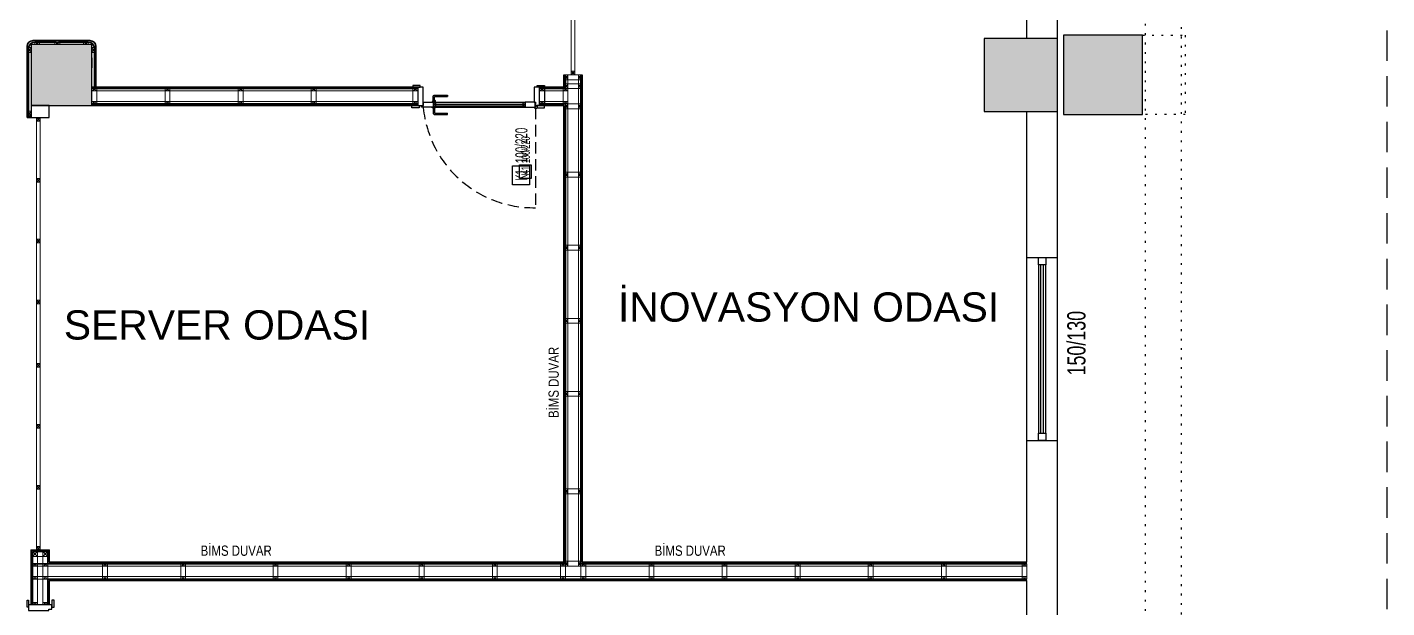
# Model space of a CAD drawing. Header units: centimetres. Extents: x 681015 to 688218, y 3995806 to 4004619.
# Drawn here: x 684301 to 685417, y 4002105 to 4002582 of the extents above; entities that cross this region are included whole.
import ezdxf
from ezdxf.enums import TextEntityAlignment as Align

# ---------------------------------------------------------------- set-up
doc = ezdxf.new("R2010")
doc.units = ezdxf.units.CM
doc.header["$LTSCALE"] = 100
doc.header["$MEASUREMENT"] = 0
for name, pattern in [('DOT4', [0.0775, 0.015, -0.0625]), ('HIDDEN', [0.375, 0.25, -0.125]), ('HIDDEN2', [0.1875, 0.125, -0.0625])]:
    doc.linetypes.add(name, pattern=pattern)
doc.layers.add('0 rölöve', color=7, linetype='Continuous', true_color=0xf1380e)
for name, color, linetype in [('A-PROFİL', 3, 'Continuous'), ('B-H', 34, 'Continuous'), ('BA', 6, 'Continuous'), ('CAM-PER', 8, 'Continuous'), ('CAM1234', 3, 'Continuous'), ('DUV', 4, 'Continuous'), ('IZ1', 8, 'HIDDEN2'), ('kapi', 2, 'Continuous'), ('NOTASYON', 7, 'Continuous'), ('YAZI', 7, 'Continuous'), ('YZ1', 7, 'Continuous')]:
    doc.layers.add(name, color=color, linetype=linetype)
for name, color, linetype, lineweight in [('no3_alçıpan kesit', 14, 'Continuous', 20), ('no3_kutu profil gorunus', 8, 'Continuous', 0), ('no3_kutuprofil kesit', 74, 'Continuous', 18), ('no3_mobilya aydınlatma', 50, 'Continuous', 13)]:
    doc.layers.add(name, color=color, linetype=linetype, lineweight=lineweight)
doc.styles.add('BAS', font='arial.ttf', dxfattribs={"height": 100})
doc.styles.add('OL', font='arial.ttf', dxfattribs={"width": 0.8, "height": 15})
doc.styles.add('SIMPLEX', font='turkce.shx', dxfattribs={"width": 0.65, "height": 10})
doc.styles.get("Standard").update_dxf_attribs({"font": 'arial.ttf'})

# ---------------------------------------------------------------- blocks, each defined once
blk = doc.blocks.new('NOT-1')
at = {"layer": 'NOTASYON'}
blk.add_lwpolyline([(15.7, 13.8), (15.7, 0), (0, 0), (0, 13.8)], close=True, dxfattribs=at)
at = {"layer": 'NOTASYON', "style": 'SIMPLEX', "width": 0.55}
for tag, p in [('ISIM', (1.8, -1.4)), ('BOYUT', (17.7, -1.4))]:
    blk.add_attdef(tag, text='', height=10, dxfattribs=at).set_placement(p, align=Align.BOTTOM_LEFT)
blk = doc.blocks.new('fbxbd')
at = {"layer": 'no3_kutu profil gorunus'}
blk.add_lwpolyline([(683179.8, 4059243.3), (683176.8, 4059243.3), (683176.8, 4059038.3), (683179.8, 4059038.3)], close=True, dxfattribs=at)
at = {"layer": 'no3_kutuprofil kesit'}
for points in [[(683179.8, 4059240.3), (683179.8, 4059243.3), (683176.8, 4059243.3), (683176.8, 4059240.3), (683179.8, 4059240.3), (683176.8, 4059243.3), (683176.8, 4059240.3), (683179.8, 4059243.3)], [(683179.8, 4059190.3), (683179.8, 4059193.3), (683176.8, 4059193.3), (683176.8, 4059190.3), (683179.8, 4059190.3), (683176.8, 4059193.3), (683176.8, 4059190.3), (683179.8, 4059193.3)], [(683179.8, 4059140.4), (683179.8, 4059143.4), (683176.8, 4059143.4), (683176.8, 4059140.4), (683179.8, 4059140.4), (683176.8, 4059143.4), (683176.8, 4059140.4), (683179.8, 4059143.4)], [(683179.8, 4059090.3), (683179.8, 4059093.3), (683176.8, 4059093.3), (683176.8, 4059090.3), (683179.8, 4059090.3), (683176.8, 4059093.3), (683176.8, 4059090.3), (683179.8, 4059093.3)], [(683179.8, 4059038.3), (683179.8, 4059041.3), (683176.8, 4059041.3), (683176.8, 4059038.3), (683179.8, 4059038.3), (683176.8, 4059041.3), (683176.8, 4059038.3), (683179.8, 4059041.3)]]:
    blk.add_lwpolyline(points, dxfattribs=at)

msp = doc.modelspace()

# ---------------------------------------------------------------- hatches: boundary and pattern name
at = {"layer": 'B-H'}
h = msp.add_hatch(dxfattribs=at)
h.set_pattern_fill('ANSI33', color=256, scale=50, angle=360, style=0)
h.set_pattern_definition([(45, (34978.611, -43753.245), (-8.838834765, 8.838834765), []), (45, (34987.45, -43753.245), (-8.838834765, 8.838834765), [6.25, -3.125])])
h.paths.add_polyline_path([(685216.5, 4002575.2), (685151.5, 4002575.2), (685151.5, 4002510.2), (685216.5, 4002510.2)])
h.paths.add_polyline_path([(685146.5, 4002572.7), (685086.5, 4002572.7), (685086.5, 4002512.7), (685146.5, 4002512.7)])
h.paths.add_polyline_path([(684354, 4002567.7), (684304, 4002567.7), (684304, 4002517.7), (684354, 4002517.7)])
h.paths.add_polyline_path([(684354, 4003407.7), (684304, 4003407.7), (684304, 4003357.7), (684354, 4003357.7)])
h.paths.add_polyline_path([(685146.5, 4003407.7), (685086.5, 4003407.7), (685086.5, 4003347.7), (685146.5, 4003347.7)])
h.paths.add_polyline_path([(685216.5, 4003407.7), (685151.5, 4003407.7), (685151.5, 4003342.7), (685216.5, 4003342.7)])

# ---------------------------------------------------------------- linework, layer by layer
at = {"layer": 'A-PROFİL', "lineweight": -2}
msp.add_lwpolyline([(684304, 4002517.7), (684304, 4002507.7), (684319, 4002507.7), (684319, 4002517.7)], close=True, dxfattribs=at)
msp.add_lwpolyline([(684304, 4002517.7), (684304, 4002507.7), (684319, 4002507.7), (684319, 4002517.7)], close=True, dxfattribs=at)
at = {"layer": 'BA'}
for points in [[(685146.5, 4002572.7), (685086.5, 4002572.7), (685086.5, 4002512.7), (685146.5, 4002512.7)], [(685216.5, 4002575.2), (685151.5, 4002575.2), (685151.5, 4002510.2), (685216.5, 4002510.2)], [(684354, 4002567.7), (684304, 4002567.7), (684304, 4002517.7), (684354, 4002517.7)]]:
    msp.add_lwpolyline(points, close=True, dxfattribs=at)
at = {"layer": 'CAM-PER'}
for p, q in [((685121.5, 4002242.7), (685121.5, 4002392.7)), ((685146.5, 4002242.7), (685146.5, 4002392.7))]:
    msp.add_line(p, q, dxfattribs=at)
for points in [[(685131, 4002386.7), (685131, 4002248.7)], [(685137, 4002248.7), (685137, 4002386.7)]]:
    msp.add_lwpolyline(points, dxfattribs=at)
at = {"layer": 'CAM1234'}
for points in [[(685137, 4002392.7), (685137, 4002386.7), (685131, 4002386.7), (685131, 4002392.7)], [(685137, 4002248.7), (685137, 4002242.7), (685131, 4002242.7), (685131, 4002248.7)]]:
    msp.add_lwpolyline(points, close=True, dxfattribs=at)
at = {"layer": 'CAM1234', "lineweight": 25}
for points in [[(685133, 4002248.7), (685133, 4002386.7)], [(685135, 4002248.7), (685135, 4002386.7)]]:
    msp.add_lwpolyline(points, dxfattribs=at)
at = {"layer": 'DUV', "linetype": 'HIDDEN'}
msp.add_line((685417, 4003779.2), (685417, 3997102.9), dxfattribs=at)
at = {"layer": 'DUV'}
for p, q in [((685121.5, 4002572.7), (685121.5, 4002692.7)), ((685146.5, 4002572.7), (685146.5, 4002692.7)), ((684741.5, 4002542.7), (684741.5, 4002532.7)), ((684756.5, 4002542.7), (684756.5, 4002142.7)), ((684354, 4002532.7), (684621.5, 4002532.7)), ((684354, 4002532.7), (684621.5, 4002532.7)), ((684721.5, 4002532.7), (684742.7, 4002532.7)), ((684756.5, 4002142.7), (684756.5, 4002532.7)), ((684756.5, 4002142.7), (684756.5, 4002532.7)), ((684721.5, 4002517.7), (684741.5, 4002517.7)), ((684721.5, 4002517.7), (684741.5, 4002517.7)), ((684721.5, 4002517.7), (684741.5, 4002517.7)), ((684741.5, 4002142.7), (684741.5, 4002517.7)), ((684741.5, 4002142.7), (684741.5, 4002517.7)), ((685121.5, 4002392.7), (685121.5, 4002512.7)), ((685146.5, 4002392.7), (685146.5, 4002512.7)), ((685121.5, 4002392.7), (685146.5, 4002392.7)), ((685121.5, 4002142.7), (685121.5, 4002242.7)), ((685121.5, 4002242.7), (685146.5, 4002242.7)), ((685146.5, 4001972.7), (685146.5, 4002242.7)), ((685121.5, 4001972.7), (685121.5, 4002127.7))]:
    msp.add_line(p, q, dxfattribs=at)
at = {"layer": 'DUV', "lineweight": -2}
for p, q in [((684741.5, 4002542.7), (684741.5, 4002532.7)), ((684741.5, 4002542.7), (684741.5, 4002532.7)), ((684756.5, 4002542.7), (684756.5, 4002142.7)), ((684756.5, 4002142.7), (684756.5, 4002542.7)), ((684354, 4002532.7), (684621.5, 4002532.7)), ((684354, 4002532.7), (684621.5, 4002532.7)), ((684621.5, 4002532.7), (684621.5, 4002517.7)), ((684621.5, 4002530.7), (684621.5, 4002519.7)), ((684721.5, 4002517.7), (684721.5, 4002532.7)), ((684742.7, 4002532.7), (684721.5, 4002532.7)), ((684721.5, 4002519.7), (684721.5, 4002530.7)), ((684725.5, 4002530.7), (684725.5, 4002519.7)), ((684755.3, 4002530.7), (684755.3, 4002519.7)), ((684721.5, 4002517.7), (684741.5, 4002517.7)), ((684721.5, 4002517.7), (684741.5, 4002517.7)), ((684741.5, 4002517.7), (684721.5, 4002517.7)), ((684319, 4002127.7), (685121.5, 4002127.7)), ((684319, 4002107.7), (684304, 4002107.7))]:
    msp.add_line(p, q, dxfattribs=at)
at = {"layer": 'IZ1', "linetype": 'DOT4'}
for p, q in [((685218.5, 4003375.2), (685218.5, 3997535.2)), ((685248.5, 3997535.2), (685248.5, 4003375.2))]:
    msp.add_line(p, q, dxfattribs=at)
msp.add_lwpolyline([(685216.5, 4002575.2), (685251.5, 4002575.2), (685251.5, 4002510.2), (685216.5, 4002510.2)], dxfattribs=at)
msp.add_lwpolyline([(685216.5, 4002575.2), (685251.5, 4002575.2), (685251.5, 4002510.2), (685216.5, 4002510.2)], dxfattribs=at)
at = {"layer": 'kapi'}
for points in [[(684623.5, 4002532.7), (684623.5, 4002533.9), (684617.5, 4002533.9), (684617.5, 4002532.7)], [(684621.5, 4002532.7), (684621.5, 4002517.7), (684626, 4002517.7), (684626, 4002532.7)], [(684718, 4002517.7), (684721.5, 4002517.7), (684721.5, 4002532.7), (684717, 4002532.7), (684717, 4002520.2), (684718, 4002520.2)], [(684719.5, 4002532.7), (684719.5, 4002533.9), (684725.5, 4002533.9), (684725.5, 4002532.7)], [(684622.5, 4002517.7), (684622.5, 4002515.7), (684616.5, 4002515.7), (684616.5, 4002517.7)], [(684626.3, 4002520.2), (684634.5, 4002520.2), (684634.5, 4002516.2), (684624.5, 4002516.2), (684624.5, 4002517.7), (684626.3, 4002517.7), (684626.3, 4002520.2)], [(684636.1, 4002520.2), (684636.1, 4002520.8), (684633.2, 4002520.8), (684633.2, 4002520.2)], [(684636.1, 4002520.2), (684636.1, 4002520.8), (684633.2, 4002520.8), (684633.2, 4002520.2)], [(684636.1, 4002516.2), (684636.1, 4002515.6), (684633.2, 4002515.6), (684633.2, 4002516.2)], [(684636.1, 4002516.2), (684636.1, 4002515.6), (684633.2, 4002515.6), (684633.2, 4002516.2)], [(684634.5, 4002522), (684634.5, 4002520.5), (684636, 4002520.5), (684636, 4002521.5), (684635.5, 4002522)], [(684634.5, 4002520), (684634.5, 4002518.5), (684636, 4002518.5), (684636, 4002519.5), (684635.5, 4002520)], [(684634.5, 4002520), (684634.5, 4002518.5), (684636, 4002518.5), (684636, 4002519.5), (684635.5, 4002520)], [(684634.5, 4002518.5), (684634.5, 4002520), (684636, 4002520), (684636, 4002519), (684635.5, 4002518.5)], [(684634.5, 4002516.5), (684634.5, 4002518), (684636, 4002518), (684636, 4002517), (684635.5, 4002516.5)], [(684634.5, 4002516.5), (684634.5, 4002518), (684636, 4002518), (684636, 4002517), (684635.5, 4002516.5)], [(684709.5, 4002520), (684709.5, 4002518.5), (684708, 4002518.5), (684708, 4002519.5), (684708.5, 4002520)], [(684709.5, 4002516.5), (684709.5, 4002518), (684708, 4002518), (684708, 4002517), (684708.5, 4002516.5)], [(684709.5, 4002518), (684709.5, 4002516.5), (684708, 4002516.5), (684708, 4002517.5), (684708.5, 4002518)], [(684709.5, 4002518), (684709.5, 4002516.5), (684708, 4002516.5), (684708, 4002517.5), (684708.5, 4002518)], [(684709.5, 4002520.2), (684709.5, 4002516.2), (684717.8, 4002516.2), (684717.8, 4002520.2)], [(684719.5, 4002517.7), (684719.5, 4002515.7), (684725.5, 4002515.7), (684725.5, 4002517.7)], [(684302, 4002105.7), (684300.8, 4002105.7), (684300.8, 4002111.7), (684302, 4002111.7)], [(684321, 4002104.2), (684321, 4002107.7), (684302, 4002107.7), (684302, 4002103.2), (684318.5, 4002103.2), (684318.5, 4002104.2)], [(684321, 4002105.7), (684323, 4002105.7), (684323, 4002111.7), (684321, 4002111.7)]]:
    msp.add_lwpolyline(points, close=True, dxfattribs=at)
at = {"layer": 'kapi', "linetype": 'HIDDEN2', "ltscale": 0.75}
msp.add_lwpolyline([(684718, 4002515.7), (684718, 4002433.7, -0.389764), (684626, 4002515.7)], format="xyb", dxfattribs=at)
at = {"layer": 'kapi'}
for points in [[(684634, 4002520.8), (684634, 4002524.7, -0.414214), (684635.5, 4002526.2), (684646, 4002526.2), (684646, 4002525)], [(684634, 4002520.8), (684634, 4002524.7, -0.414214), (684635.5, 4002526.2), (684646, 4002526.2), (684646, 4002525)], [(684634, 4002515.6), (684634, 4002511.7, 0.414214), (684635.5, 4002510.2), (684646, 4002510.2), (684646, 4002511.4)], [(684634, 4002515.6), (684634, 4002511.7, 0.414214), (684635.5, 4002510.2), (684646, 4002510.2), (684646, 4002511.4)], [(684635.2, 4002520.8), (684635.2, 4002524.7, -0.414214), (684635.5, 4002525), (684646, 4002525)], [(684635.2, 4002520.8), (684635.2, 4002524.7, -0.414214), (684635.5, 4002525), (684646, 4002525)], [(684635.2, 4002515.6), (684635.2, 4002511.7, 0.414214), (684635.5, 4002511.4), (684646, 4002511.4)], [(684635.2, 4002515.6), (684635.2, 4002511.7, 0.414214), (684635.5, 4002511.4), (684646, 4002511.4)]]:
    msp.add_lwpolyline(points, format="xyb", dxfattribs=at)
for points in [[(684634.5, 4002520.2), (684709.5, 4002520.2)], [(684709.5, 4002518.5), (684634.5, 4002518.5)], [(684634.5, 4002518.2), (684709.5, 4002518.2)], [(684634.5, 4002518.2), (684709.5, 4002518.2)], [(684709.5, 4002518), (684634.5, 4002518)], [(684709.5, 4002516.5), (684634.5, 4002516.5)], [(684709.5, 4002516.5), (684634.5, 4002516.5)], [(684634.5, 4002516.2), (684709.5, 4002516.2)]]:
    msp.add_lwpolyline(points, dxfattribs=at)
for centre in [(684718.3, 4002517.2), (684718.3, 4002515.2), (684718.3, 4002515.2)]:
    msp.add_circle(centre, 0.484, dxfattribs=at)
at = {"layer": 'no3_alçıpan kesit', "lineweight": 35}
for p, q in [((684300.8, 4002507.7), (684300.8, 4002565.9)), ((684302, 4002507.7), (684302, 4002564.7)), ((684325.8, 4002570.9), (684305.8, 4002570.9)), ((684307, 4002569.7), (684324.6, 4002569.7)), ((684325.4, 4002570.9), (684352.2, 4002570.9)), ((684351, 4002569.7), (684326.6, 4002569.7)), ((684356.1, 4002531.5), (684356, 4002564.7)), ((684357.3, 4002531.5), (684357.2, 4002565.9)), ((684741.5, 4002532.7), (684741.5, 4002542.7)), ((684742.7, 4002532.7), (684742.7, 4002542.7)), ((684755.3, 4002141.5), (684755.3, 4002542.7)), ((684756.5, 4002142.7), (684756.5, 4002542.7)), ((684621.5, 4002532.7), (684354, 4002532.7)), ((684621.5, 4002531.5), (684354, 4002531.5)), ((684742.7, 4002532.7), (684721.5, 4002532.7)), ((684742.7, 4002531.5), (684721.5, 4002531.5)), ((684621.5, 4002518.9), (684354, 4002518.9)), ((684621.5, 4002517.7), (684354, 4002517.7)), ((684742.7, 4002518.9), (684721.5, 4002518.9)), ((684741.5, 4002517.7), (684721.5, 4002517.7)), ((684741.5, 4002517.7), (684721.5, 4002517.7)), ((684741.5, 4002142.7), (684741.5, 4002517.7)), ((684741.5, 4002142.7), (684741.5, 4002517.7)), ((684742.7, 4002142.7), (684742.7, 4002518.9)), ((684302, 4002507.7), (684300.8, 4002507.7)), ((684304, 4002507.7), (684300.8, 4002507.7)), ((684304, 4002508.9), (684302, 4002508.9)), ((684304, 4002107.7), (684304, 4002142.7)), ((684304, 4002141.5), (684742.7, 4002141.5)), ((684305.2, 4002107.7), (684305.2, 4002142.7)), ((684319, 4002142.7), (684742.7, 4002142.7)), ((684755.3, 4002141.5), (685121.5, 4002141.5)), ((684756.5, 4002142.7), (685121.5, 4002142.7)), ((684317.8, 4002107.7), (684317.8, 4002128.9)), ((684317.8, 4002128.9), (685121.5, 4002128.9)), ((684319, 4002127.7), (685121.5, 4002127.7)), ((684319, 4002107.7), (684319, 4002127.7))]:
    msp.add_line(p, q, dxfattribs=at)
for points in [[(684319, 4002142.7), (684319, 4002152.7), (684304, 4002152.7), (684304, 4002142.7)], [(684317.8, 4002141.5), (684317.8, 4002151.5), (684305.2, 4002151.5), (684305.2, 4002141.5)]]:
    msp.add_lwpolyline(points, dxfattribs=at)
for centre, start, end in [((684305.8, 4002565.9), 90, 180), ((684307, 4002564.7), 90, 180), ((684351, 4002564.7), 0, 90), ((684352.2, 4002565.9), 0, 90)]:
    msp.add_arc(centre, 5, start, end, dxfattribs=at)
at = {"layer": 'no3_kutu profil gorunus'}
for points in [[(684304, 4002548.5), (684304, 4002565.2), (684302, 4002565.2), (684302, 4002548.5)], [(684354.1, 4002548.5), (684354, 4002565.2), (684356, 4002565.2), (684356.1, 4002548.5)], [(684744.7, 4002531.5), (684744.7, 4002542.7), (684742.7, 4002542.7), (684742.7, 4002531.5)], [(684755.3, 4002198.9), (684755.3, 4002542.7), (684753.3, 4002542.7), (684753.3, 4002141.5)], [(684753.3, 4002538.7), (684755.3, 4002538.7), (684755.3, 4002542.7), (684753.3, 4002542.7)], [(684744.7, 4002531.5), (684721.5, 4002531.5), (684721.5, 4002529.5), (684744.7, 4002529.5)], [(684742.7, 4002520.9), (684721.5, 4002520.9), (684721.5, 4002518.9), (684741.5, 4002518.9)], [(684742.7, 4002518.9), (684742.7, 4002142.7)], [(684744.7, 4002141.5), (684744.7, 4002520.9)], [(684753.3, 4002514.9), (684755.3, 4002514.9), (684755.3, 4002518.9), (684753.3, 4002518.9)], [(684753.3, 4002458.9), (684755.3, 4002458.9), (684755.3, 4002462.9), (684753.3, 4002462.9)], [(684753.3, 4002398.9), (684755.3, 4002398.9), (684755.3, 4002402.9), (684753.3, 4002402.9)], [(684753.3, 4002338.9), (684755.3, 4002338.9), (684755.3, 4002342.9), (684753.3, 4002342.9)], [(684753.3, 4002278.9), (684755.3, 4002278.9), (684755.3, 4002282.9), (684753.3, 4002282.9)], [(684753.3, 4002198.9), (684755.3, 4002198.9), (684755.3, 4002202.9), (684753.3, 4002202.9)], [(684742.7, 4002141.5), (684309.2, 4002141.5), (684309.2, 4002139.5), (684742.7, 4002139.5)], [(684755.3, 4002139.5), (685117.5, 4002139.5), (685117.5, 4002141.5), (684755.3, 4002141.5)]]:
    msp.add_lwpolyline(points, dxfattribs=at)
for points in [[(684325.6, 4002567.7), (684311, 4002567.7), (684311, 4002569.7), (684325.6, 4002569.7)], [(684325.6, 4002567.7), (684347, 4002567.7), (684347, 4002569.7), (684325.6, 4002569.7)], [(684744.7, 4002538.7), (684753.3, 4002538.7), (684753.3, 4002542.7), (684744.7, 4002542.7)], [(684621.5, 4002529.5), (684621.5, 4002531.5), (684354, 4002531.5), (684354, 4002529.5)], [(684354, 4002529.5), (684358, 4002529.5), (684358, 4002520.9), (684354, 4002520.9)], [(684414, 4002529.5), (684418, 4002529.5), (684418, 4002520.9), (684414, 4002520.9)], [(684474, 4002529.5), (684478, 4002529.5), (684478, 4002520.9), (684474, 4002520.9)], [(684474, 4002529.5), (684478, 4002529.5), (684478, 4002520.9), (684474, 4002520.9)], [(684534, 4002529.5), (684538, 4002529.5), (684538, 4002520.9), (684534, 4002520.9)], [(684617.5, 4002529.5), (684621.5, 4002529.5), (684621.5, 4002520.9), (684617.5, 4002520.9)], [(684721.5, 4002529.5), (684725.5, 4002529.5), (684725.5, 4002520.9), (684721.5, 4002520.9)], [(684740.7, 4002529.5), (684744.7, 4002529.5), (684744.7, 4002520.9), (684740.7, 4002520.9)], [(684744.7, 4002535.5), (684753.3, 4002535.5), (684753.3, 4002531.5), (684744.7, 4002531.5)], [(684354, 4002520.9), (684354, 4002518.9), (684621.5, 4002518.9), (684621.5, 4002520.9)], [(684744.7, 4002518.9), (684753.3, 4002518.9), (684753.3, 4002514.9), (684744.7, 4002514.9)], [(684311.5, 4002507.7), (684308.5, 4002507.7), (684308.5, 4002152.7), (684311.5, 4002152.7)], [(684744.7, 4002458.9), (684753.3, 4002458.9), (684753.3, 4002462.9), (684744.7, 4002462.9)], [(684744.7, 4002398.9), (684753.3, 4002398.9), (684753.3, 4002402.9), (684744.7, 4002402.9)], [(684744.7, 4002338.9), (684753.3, 4002338.9), (684753.3, 4002342.9), (684744.7, 4002342.9)], [(684744.7, 4002278.9), (684753.3, 4002278.9), (684753.3, 4002282.9), (684744.7, 4002282.9)], [(684744.7, 4002198.9), (684753.3, 4002198.9), (684753.3, 4002202.9), (684744.7, 4002202.9)], [(684309.2, 4002147.5), (684305.2, 4002147.5), (684305.2, 4002141.5), (684309.2, 4002141.5)], [(684309.2, 4002147.5), (684313.8, 4002147.5), (684313.8, 4002151.5), (684309.2, 4002151.5)], [(684313.8, 4002141.5), (684317.8, 4002141.5), (684317.8, 4002147.5), (684313.8, 4002147.5)], [(684309.2, 4002139.5), (684305.2, 4002139.5), (684305.2, 4002109.7), (684309.2, 4002109.7)], [(684313.8, 4002141.5), (684317.8, 4002141.5), (684317.8, 4002109.7), (684313.8, 4002109.7)], [(684362.7, 4002139.5), (684366.7, 4002139.5), (684366.7, 4002130.9), (684362.7, 4002130.9)], [(684426.9, 4002139.5), (684430.9, 4002139.5), (684430.9, 4002130.9), (684426.9, 4002130.9)], [(684502.7, 4002139.5), (684506.7, 4002139.5), (684506.7, 4002130.9), (684502.7, 4002130.9)], [(684562.7, 4002139.5), (684566.7, 4002139.5), (684566.7, 4002130.9), (684562.7, 4002130.9)], [(684622.7, 4002139.5), (684626.7, 4002139.5), (684626.7, 4002130.9), (684622.7, 4002130.9)], [(684682.7, 4002139.5), (684686.7, 4002139.5), (684686.7, 4002130.9), (684682.7, 4002130.9)], [(684738.7, 4002139.5), (684742.7, 4002139.5), (684742.7, 4002130.9), (684738.7, 4002130.9)], [(684744.7, 4002139.5), (684753.3, 4002139.5), (684753.3, 4002143.5), (684744.7, 4002143.5)], [(684755.3, 4002139.5), (684759.3, 4002139.5), (684759.3, 4002130.9), (684755.3, 4002130.9)], [(684811.3, 4002139.5), (684815.3, 4002139.5), (684815.3, 4002130.9), (684811.3, 4002130.9)], [(684871.3, 4002139.5), (684875.3, 4002139.5), (684875.3, 4002130.9), (684871.3, 4002130.9)], [(684931.3, 4002139.5), (684935.3, 4002139.5), (684935.3, 4002130.9), (684931.3, 4002130.9)], [(684991.3, 4002139.5), (684995.3, 4002139.5), (684995.3, 4002130.9), (684991.3, 4002130.9)], [(685051.3, 4002139.5), (685055.3, 4002139.5), (685055.3, 4002130.9), (685051.3, 4002130.9)], [(685117.5, 4002139.5), (685121.5, 4002139.5), (685121.5, 4002130.9), (685117.5, 4002130.9)], [(685117.5, 4002130.9), (684309.2, 4002130.9), (684309.2, 4002128.9), (685117.5, 4002128.9)]]:
    msp.add_lwpolyline(points, close=True, dxfattribs=at)
at = {"layer": 'no3_kutuprofil kesit'}
for points in [[(684302, 4002565.2), (684304, 4002565.2), (684304, 4002561.2), (684302, 4002561.2), (684302, 4002565.2), (684304, 4002561.2), (684304, 4002565.2), (684302, 4002561.2)], [(684307, 4002567.7), (684307, 4002569.7), (684311, 4002569.7), (684311, 4002567.7), (684307, 4002567.7), (684311, 4002569.7), (684307, 4002569.7), (684311, 4002567.7)], [(684327.6, 4002567.7), (684327.6, 4002569.7), (684323.6, 4002569.7), (684323.6, 4002567.7), (684327.6, 4002567.7), (684323.6, 4002569.7), (684327.6, 4002569.7), (684323.6, 4002567.7)], [(684351, 4002567.7), (684351, 4002569.7), (684347, 4002569.7), (684347, 4002567.7), (684351, 4002567.7), (684347, 4002569.7), (684351, 4002569.7), (684347, 4002567.7)], [(684356, 4002565.2), (684354, 4002565.2), (684354, 4002561.2), (684356, 4002561.2), (684356, 4002565.2), (684354, 4002561.2), (684354, 4002565.2), (684356, 4002561.2)], [(684744.7, 4002542.7), (684744.7, 4002538.7), (684742.7, 4002538.7), (684742.7, 4002542.7), (684744.7, 4002542.7), (684742.7, 4002538.7), (684744.7, 4002538.7), (684742.7, 4002542.7)], [(684744.7, 4002542.7), (684744.7, 4002538.7), (684742.7, 4002538.7), (684742.7, 4002542.7), (684744.7, 4002542.7), (684742.7, 4002538.7), (684744.7, 4002538.7), (684742.7, 4002542.7)], [(684755.3, 4002542.7), (684755.3, 4002538.7), (684753.3, 4002538.7), (684753.3, 4002542.7), (684755.3, 4002542.7), (684753.3, 4002538.7), (684755.3, 4002538.7), (684753.3, 4002542.7)], [(684755.3, 4002542.7), (684755.3, 4002538.7), (684753.3, 4002538.7), (684753.3, 4002542.7), (684755.3, 4002542.7), (684753.3, 4002538.7), (684755.3, 4002538.7), (684753.3, 4002542.7)], [(684358, 4002531.5), (684358, 4002529.5), (684354, 4002529.5), (684354, 4002531.5), (684358, 4002531.5), (684354, 4002529.5), (684358, 4002529.5), (684354, 4002531.5)], [(684358, 4002531.5), (684358, 4002529.5), (684354, 4002529.5), (684354, 4002531.5), (684358, 4002531.5), (684354, 4002529.5), (684358, 4002529.5), (684354, 4002531.5)], [(684418, 4002531.5), (684418, 4002529.5), (684414, 4002529.5), (684414, 4002531.5), (684418, 4002531.5), (684414, 4002529.5), (684418, 4002529.5), (684414, 4002531.5)], [(684418, 4002531.5), (684418, 4002529.5), (684414, 4002529.5), (684414, 4002531.5), (684418, 4002531.5), (684414, 4002529.5), (684418, 4002529.5), (684414, 4002531.5)], [(684478, 4002531.5), (684478, 4002529.5), (684474, 4002529.5), (684474, 4002531.5), (684478, 4002531.5), (684474, 4002529.5), (684478, 4002529.5), (684474, 4002531.5)], [(684478, 4002531.5), (684478, 4002529.5), (684474, 4002529.5), (684474, 4002531.5), (684478, 4002531.5), (684474, 4002529.5), (684478, 4002529.5), (684474, 4002531.5)], [(684478, 4002531.5), (684478, 4002529.5), (684474, 4002529.5), (684474, 4002531.5), (684478, 4002531.5), (684474, 4002529.5), (684478, 4002529.5), (684474, 4002531.5)], [(684478, 4002531.5), (684478, 4002529.5), (684474, 4002529.5), (684474, 4002531.5), (684478, 4002531.5), (684474, 4002529.5), (684478, 4002529.5), (684474, 4002531.5)], [(684538, 4002531.5), (684538, 4002529.5), (684534, 4002529.5), (684534, 4002531.5), (684538, 4002531.5), (684534, 4002529.5), (684538, 4002529.5), (684534, 4002531.5)], [(684538, 4002531.5), (684538, 4002529.5), (684534, 4002529.5), (684534, 4002531.5), (684538, 4002531.5), (684534, 4002529.5), (684538, 4002529.5), (684534, 4002531.5)], [(684621.5, 4002531.5), (684621.5, 4002529.5), (684617.5, 4002529.5), (684617.5, 4002531.5), (684621.5, 4002531.5), (684617.5, 4002529.5), (684621.5, 4002529.5), (684617.5, 4002531.5)], [(684621.5, 4002531.5), (684621.5, 4002529.5), (684617.5, 4002529.5), (684617.5, 4002531.5), (684621.5, 4002531.5), (684617.5, 4002529.5), (684621.5, 4002529.5), (684617.5, 4002531.5)], [(684725.5, 4002531.5), (684725.5, 4002529.5), (684721.5, 4002529.5), (684721.5, 4002531.5), (684725.5, 4002531.5), (684721.5, 4002529.5), (684725.5, 4002529.5), (684721.5, 4002531.5)], [(684725.5, 4002531.5), (684725.5, 4002529.5), (684721.5, 4002529.5), (684721.5, 4002531.5), (684725.5, 4002531.5), (684721.5, 4002529.5), (684725.5, 4002529.5), (684721.5, 4002531.5)], [(684744.7, 4002531.5), (684744.7, 4002529.5), (684740.7, 4002529.5), (684740.7, 4002531.5), (684744.7, 4002531.5), (684740.7, 4002529.5), (684744.7, 4002529.5), (684740.7, 4002531.5)], [(684744.7, 4002531.5), (684742.7, 4002531.5), (684742.7, 4002535.5), (684744.7, 4002535.5), (684744.7, 4002531.5), (684742.7, 4002535.5), (684742.7, 4002531.5), (684744.7, 4002535.5)], [(684755.3, 4002535.5), (684755.3, 4002531.5), (684753.3, 4002531.5), (684753.3, 4002535.5), (684755.3, 4002535.5), (684753.3, 4002531.5), (684755.3, 4002531.5), (684753.3, 4002535.5)], [(684358, 4002520.9), (684358, 4002518.9), (684354, 4002518.9), (684354, 4002520.9), (684358, 4002520.9), (684354, 4002518.9), (684358, 4002518.9), (684354, 4002520.9)], [(684418, 4002520.9), (684418, 4002518.9), (684414, 4002518.9), (684414, 4002520.9), (684418, 4002520.9), (684414, 4002518.9), (684418, 4002518.9), (684414, 4002520.9)], [(684478, 4002520.9), (684478, 4002518.9), (684474, 4002518.9), (684474, 4002520.9), (684478, 4002520.9), (684474, 4002518.9), (684478, 4002518.9), (684474, 4002520.9)], [(684478, 4002520.9), (684478, 4002518.9), (684474, 4002518.9), (684474, 4002520.9), (684478, 4002520.9), (684474, 4002518.9), (684478, 4002518.9), (684474, 4002520.9)], [(684538, 4002520.9), (684538, 4002518.9), (684534, 4002518.9), (684534, 4002520.9), (684538, 4002520.9), (684534, 4002518.9), (684538, 4002518.9), (684534, 4002520.9)], [(684621.5, 4002520.9), (684621.5, 4002518.9), (684617.5, 4002518.9), (684617.5, 4002520.9), (684621.5, 4002520.9), (684617.5, 4002518.9), (684621.5, 4002518.9), (684617.5, 4002520.9)], [(684725.5, 4002520.9), (684725.5, 4002518.9), (684721.5, 4002518.9), (684721.5, 4002520.9), (684725.5, 4002520.9), (684721.5, 4002518.9), (684725.5, 4002518.9), (684721.5, 4002520.9)], [(684744.7, 4002520.9), (684744.7, 4002518.9), (684740.7, 4002518.9), (684740.7, 4002520.9), (684744.7, 4002520.9), (684740.7, 4002518.9), (684744.7, 4002518.9), (684740.7, 4002520.9)], [(684744.7, 4002514.9), (684742.7, 4002514.9), (684742.7, 4002518.9), (684744.7, 4002518.9), (684744.7, 4002514.9), (684742.7, 4002518.9), (684742.7, 4002514.9), (684744.7, 4002518.9)], [(684755.3, 4002518.9), (684755.3, 4002514.9), (684753.3, 4002514.9), (684753.3, 4002518.9), (684755.3, 4002518.9), (684753.3, 4002514.9), (684755.3, 4002514.9), (684753.3, 4002518.9)], [(684302, 4002512.9), (684304, 4002512.9), (684304, 4002508.9), (684302, 4002508.9), (684302, 4002512.9), (684304, 4002508.9), (684304, 4002512.9), (684302, 4002508.9)], [(684311.5, 4002504.7), (684311.5, 4002507.7), (684308.5, 4002507.7), (684308.5, 4002504.7), (684311.5, 4002504.7), (684308.5, 4002507.7), (684308.5, 4002504.7), (684311.5, 4002507.7)], [(684744.7, 4002462.9), (684744.7, 4002458.9), (684742.7, 4002458.9), (684742.7, 4002462.9), (684744.7, 4002462.9), (684742.7, 4002458.9), (684744.7, 4002458.9), (684742.7, 4002462.9)], [(684755.3, 4002462.9), (684755.3, 4002458.9), (684753.3, 4002458.9), (684753.3, 4002462.9), (684755.3, 4002462.9), (684753.3, 4002458.9), (684755.3, 4002458.9), (684753.3, 4002462.9)], [(684311.5, 4002454.7), (684311.5, 4002457.7), (684308.5, 4002457.7), (684308.5, 4002454.7), (684311.5, 4002454.7), (684308.5, 4002457.7), (684308.5, 4002454.7), (684311.5, 4002457.7)], [(684311.5, 4002404.8), (684311.5, 4002407.8), (684308.5, 4002407.8), (684308.5, 4002404.8), (684311.5, 4002404.8), (684308.5, 4002407.8), (684308.5, 4002404.8), (684311.5, 4002407.8)], [(684744.7, 4002402.9), (684744.7, 4002398.9), (684742.7, 4002398.9), (684742.7, 4002402.9), (684744.7, 4002402.9), (684742.7, 4002398.9), (684744.7, 4002398.9), (684742.7, 4002402.9)], [(684755.3, 4002402.9), (684755.3, 4002398.9), (684753.3, 4002398.9), (684753.3, 4002402.9), (684755.3, 4002402.9), (684753.3, 4002398.9), (684755.3, 4002398.9), (684753.3, 4002402.9)], [(684311.5, 4002354.7), (684311.5, 4002357.7), (684308.5, 4002357.7), (684308.5, 4002354.7), (684311.5, 4002354.7), (684308.5, 4002357.7), (684308.5, 4002354.7), (684311.5, 4002357.7)], [(684744.7, 4002342.9), (684744.7, 4002338.9), (684742.7, 4002338.9), (684742.7, 4002342.9), (684744.7, 4002342.9), (684742.7, 4002338.9), (684744.7, 4002338.9), (684742.7, 4002342.9)], [(684755.3, 4002342.9), (684755.3, 4002338.9), (684753.3, 4002338.9), (684753.3, 4002342.9), (684755.3, 4002342.9), (684753.3, 4002338.9), (684755.3, 4002338.9), (684753.3, 4002342.9)], [(684311.5, 4002302.7), (684311.5, 4002305.7), (684308.5, 4002305.7), (684308.5, 4002302.7), (684311.5, 4002302.7), (684308.5, 4002305.7), (684308.5, 4002302.7), (684311.5, 4002305.7)], [(684744.7, 4002282.9), (684744.7, 4002278.9), (684742.7, 4002278.9), (684742.7, 4002282.9), (684744.7, 4002282.9), (684742.7, 4002278.9), (684744.7, 4002278.9), (684742.7, 4002282.9)], [(684755.3, 4002282.9), (684755.3, 4002278.9), (684753.3, 4002278.9), (684753.3, 4002282.9), (684755.3, 4002282.9), (684753.3, 4002278.9), (684755.3, 4002278.9), (684753.3, 4002282.9)], [(684311.5, 4002252.7), (684311.5, 4002255.7), (684308.5, 4002255.7), (684308.5, 4002252.7), (684311.5, 4002252.7), (684308.5, 4002255.7), (684308.5, 4002252.7), (684311.5, 4002255.7)], [(684311.5, 4002202.7), (684311.5, 4002205.7), (684308.5, 4002205.7), (684308.5, 4002202.7), (684311.5, 4002202.7), (684308.5, 4002205.7), (684308.5, 4002202.7), (684311.5, 4002205.7)], [(684744.7, 4002202.9), (684744.7, 4002198.9), (684742.7, 4002198.9), (684742.7, 4002202.9), (684744.7, 4002202.9), (684742.7, 4002198.9), (684744.7, 4002198.9), (684742.7, 4002202.9)], [(684755.3, 4002202.9), (684755.3, 4002198.9), (684753.3, 4002198.9), (684753.3, 4002202.9), (684755.3, 4002202.9), (684753.3, 4002198.9), (684755.3, 4002198.9), (684753.3, 4002202.9)], [(684309.2, 4002151.5), (684309.2, 4002147.5), (684305.2, 4002147.5), (684305.2, 4002151.5), (684309.2, 4002151.5), (684305.2, 4002147.5), (684309.2, 4002147.5), (684305.2, 4002151.5)], [(684311.5, 4002152.7), (684311.5, 4002155.7), (684308.5, 4002155.7), (684308.5, 4002152.7), (684311.5, 4002152.7), (684308.5, 4002155.7), (684308.5, 4002152.7), (684311.5, 4002155.7)], [(684317.8, 4002151.5), (684317.8, 4002147.5), (684313.8, 4002147.5), (684313.8, 4002151.5), (684317.8, 4002151.5), (684313.8, 4002147.5), (684317.8, 4002147.5), (684313.8, 4002151.5)], [(684309.2, 4002141.5), (684309.2, 4002139.5), (684305.2, 4002139.5), (684305.2, 4002141.5), (684309.2, 4002141.5), (684305.2, 4002139.5), (684309.2, 4002139.5), (684305.2, 4002141.5)], [(684317.8, 4002141.5), (684317.8, 4002139.5), (684313.8, 4002139.5), (684313.8, 4002141.5), (684317.8, 4002141.5), (684313.8, 4002139.5), (684317.8, 4002139.5), (684313.8, 4002141.5)], [(684366.7, 4002141.5), (684366.7, 4002139.5), (684362.7, 4002139.5), (684362.7, 4002141.5), (684366.7, 4002141.5), (684362.7, 4002139.5), (684366.7, 4002139.5), (684362.7, 4002141.5)], [(684430.9, 4002141.5), (684430.9, 4002139.5), (684426.9, 4002139.5), (684426.9, 4002141.5), (684430.9, 4002141.5), (684426.9, 4002139.5), (684430.9, 4002139.5), (684426.9, 4002141.5)], [(684506.7, 4002141.5), (684506.7, 4002139.5), (684502.7, 4002139.5), (684502.7, 4002141.5), (684506.7, 4002141.5), (684502.7, 4002139.5), (684506.7, 4002139.5), (684502.7, 4002141.5)], [(684506.7, 4002141.5), (684506.7, 4002139.5), (684502.7, 4002139.5), (684502.7, 4002141.5), (684506.7, 4002141.5), (684502.7, 4002139.5), (684506.7, 4002139.5), (684502.7, 4002141.5)], [(684566.7, 4002141.5), (684566.7, 4002139.5), (684562.7, 4002139.5), (684562.7, 4002141.5), (684566.7, 4002141.5), (684562.7, 4002139.5), (684566.7, 4002139.5), (684562.7, 4002141.5)], [(684626.7, 4002141.5), (684626.7, 4002139.5), (684622.7, 4002139.5), (684622.7, 4002141.5), (684626.7, 4002141.5), (684622.7, 4002139.5), (684626.7, 4002139.5), (684622.7, 4002141.5)], [(684686.7, 4002141.5), (684686.7, 4002139.5), (684682.7, 4002139.5), (684682.7, 4002141.5), (684686.7, 4002141.5), (684682.7, 4002139.5), (684686.7, 4002139.5), (684682.7, 4002141.5)], [(684742.7, 4002139.5), (684738.7, 4002139.5), (684738.7, 4002141.5), (684742.7, 4002141.5), (684742.7, 4002139.5), (684738.7, 4002141.5), (684738.7, 4002139.5), (684742.7, 4002141.5)], [(684744.7, 4002143.5), (684744.7, 4002139.5), (684742.7, 4002139.5), (684742.7, 4002143.5), (684744.7, 4002143.5), (684742.7, 4002139.5), (684744.7, 4002139.5), (684742.7, 4002143.5)], [(684755.3, 4002143.5), (684755.3, 4002139.5), (684753.3, 4002139.5), (684753.3, 4002143.5), (684755.3, 4002143.5), (684753.3, 4002139.5), (684755.3, 4002139.5), (684753.3, 4002143.5)], [(684759.3, 4002139.5), (684755.3, 4002139.5), (684755.3, 4002141.5), (684759.3, 4002141.5), (684759.3, 4002139.5), (684755.3, 4002141.5), (684755.3, 4002139.5), (684759.3, 4002141.5)], [(684815.3, 4002141.5), (684815.3, 4002139.5), (684811.3, 4002139.5), (684811.3, 4002141.5), (684815.3, 4002141.5), (684811.3, 4002139.5), (684815.3, 4002139.5), (684811.3, 4002141.5)], [(684875.3, 4002141.5), (684875.3, 4002139.5), (684871.3, 4002139.5), (684871.3, 4002141.5), (684875.3, 4002141.5), (684871.3, 4002139.5), (684875.3, 4002139.5), (684871.3, 4002141.5)], [(684935.3, 4002141.5), (684935.3, 4002139.5), (684931.3, 4002139.5), (684931.3, 4002141.5), (684935.3, 4002141.5), (684931.3, 4002139.5), (684935.3, 4002139.5), (684931.3, 4002141.5)], [(684995.3, 4002141.5), (684995.3, 4002139.5), (684991.3, 4002139.5), (684991.3, 4002141.5), (684995.3, 4002141.5), (684991.3, 4002139.5), (684995.3, 4002139.5), (684991.3, 4002141.5)], [(685055.3, 4002141.5), (685055.3, 4002139.5), (685051.3, 4002139.5), (685051.3, 4002141.5), (685055.3, 4002141.5), (685051.3, 4002139.5), (685055.3, 4002139.5), (685051.3, 4002141.5)], [(685121.5, 4002141.5), (685121.5, 4002139.5), (685117.5, 4002139.5), (685117.5, 4002141.5), (685121.5, 4002141.5), (685117.5, 4002139.5), (685121.5, 4002139.5), (685117.5, 4002141.5)], [(684309.2, 4002130.9), (684309.2, 4002128.9), (684305.2, 4002128.9), (684305.2, 4002130.9), (684309.2, 4002130.9), (684305.2, 4002128.9), (684309.2, 4002128.9), (684305.2, 4002130.9)], [(684317.8, 4002130.9), (684317.8, 4002128.9), (684313.8, 4002128.9), (684313.8, 4002130.9), (684317.8, 4002130.9), (684313.8, 4002128.9), (684317.8, 4002128.9), (684313.8, 4002130.9)], [(684366.7, 4002130.9), (684366.7, 4002128.9), (684362.7, 4002128.9), (684362.7, 4002130.9), (684366.7, 4002130.9), (684362.7, 4002128.9), (684366.7, 4002128.9), (684362.7, 4002130.9)], [(684430.9, 4002130.9), (684430.9, 4002128.9), (684426.9, 4002128.9), (684426.9, 4002130.9), (684430.9, 4002130.9), (684426.9, 4002128.9), (684430.9, 4002128.9), (684426.9, 4002130.9)], [(684506.7, 4002130.9), (684506.7, 4002128.9), (684502.7, 4002128.9), (684502.7, 4002130.9), (684506.7, 4002130.9), (684502.7, 4002128.9), (684506.7, 4002128.9), (684502.7, 4002130.9)], [(684506.7, 4002130.9), (684506.7, 4002128.9), (684502.7, 4002128.9), (684502.7, 4002130.9), (684506.7, 4002130.9), (684502.7, 4002128.9), (684506.7, 4002128.9), (684502.7, 4002130.9)], [(684566.7, 4002130.9), (684566.7, 4002128.9), (684562.7, 4002128.9), (684562.7, 4002130.9), (684566.7, 4002130.9), (684562.7, 4002128.9), (684566.7, 4002128.9), (684562.7, 4002130.9)], [(684626.7, 4002130.9), (684626.7, 4002128.9), (684622.7, 4002128.9), (684622.7, 4002130.9), (684626.7, 4002130.9), (684622.7, 4002128.9), (684626.7, 4002128.9), (684622.7, 4002130.9)], [(684686.7, 4002130.9), (684686.7, 4002128.9), (684682.7, 4002128.9), (684682.7, 4002130.9), (684686.7, 4002130.9), (684682.7, 4002128.9), (684686.7, 4002128.9), (684682.7, 4002130.9)], [(684742.7, 4002128.9), (684738.7, 4002128.9), (684738.7, 4002130.9), (684742.7, 4002130.9), (684742.7, 4002128.9), (684738.7, 4002130.9), (684738.7, 4002128.9), (684742.7, 4002130.9)], [(684759.3, 4002128.9), (684755.3, 4002128.9), (684755.3, 4002130.9), (684759.3, 4002130.9), (684759.3, 4002128.9), (684755.3, 4002130.9), (684755.3, 4002128.9), (684759.3, 4002130.9)], [(684815.3, 4002130.9), (684815.3, 4002128.9), (684811.3, 4002128.9), (684811.3, 4002130.9), (684815.3, 4002130.9), (684811.3, 4002128.9), (684815.3, 4002128.9), (684811.3, 4002130.9)], [(684875.3, 4002130.9), (684875.3, 4002128.9), (684871.3, 4002128.9), (684871.3, 4002130.9), (684875.3, 4002130.9), (684871.3, 4002128.9), (684875.3, 4002128.9), (684871.3, 4002130.9)], [(684935.3, 4002130.9), (684935.3, 4002128.9), (684931.3, 4002128.9), (684931.3, 4002130.9), (684935.3, 4002130.9), (684931.3, 4002128.9), (684935.3, 4002128.9), (684931.3, 4002130.9)], [(684995.3, 4002130.9), (684995.3, 4002128.9), (684991.3, 4002128.9), (684991.3, 4002130.9), (684995.3, 4002130.9), (684991.3, 4002128.9), (684995.3, 4002128.9), (684991.3, 4002130.9)], [(685055.3, 4002130.9), (685055.3, 4002128.9), (685051.3, 4002128.9), (685051.3, 4002130.9), (685055.3, 4002130.9), (685051.3, 4002128.9), (685055.3, 4002128.9), (685051.3, 4002130.9)], [(685121.5, 4002130.9), (685121.5, 4002128.9), (685117.5, 4002128.9), (685117.5, 4002130.9), (685121.5, 4002130.9), (685117.5, 4002128.9), (685121.5, 4002128.9), (685117.5, 4002130.9)], [(684309.2, 4002109.7), (684309.2, 4002107.7), (684305.2, 4002107.7), (684305.2, 4002109.7), (684309.2, 4002109.7), (684305.2, 4002107.7), (684309.2, 4002107.7), (684305.2, 4002109.7)], [(684317.8, 4002109.7), (684317.8, 4002107.7), (684313.8, 4002107.7), (684313.8, 4002109.7), (684317.8, 4002109.7), (684313.8, 4002107.7), (684317.8, 4002107.7), (684313.8, 4002109.7)]]:
    msp.add_lwpolyline(points, dxfattribs=at)
at = {"layer": 'no3_mobilya aydınlatma', "color": 7}
msp.add_line((684741.5, 4002542.7), (684756.5, 4002542.7), dxfattribs=at)

# ---------------------------------------------------------------- block references
msp.add_blockref('fbxbd', (1570.7, -56495.6), dxfattribs=at)
at = {"layer": 'NOTASYON'}
ref = msp.add_blockref('NOT-1', (684713.1, 4002452.5), dxfattribs=dict(at, rotation=90))
ref.add_attrib('BOYUT', '100/220', dxfattribs={"height": 10, "rotation": 90, "style": 'SIMPLEX', "width": 0.6}).set_placement((684714.5, 4002470.3), align=Align.BOTTOM_LEFT)
ref.add_attrib('ISIM', 'K1', dxfattribs={"height": 10, "rotation": 90, "style": 'SIMPLEX', "width": 0.55}).set_placement((684714.5, 4002456.1), align=Align.BOTTOM_LEFT)
ref = msp.add_blockref('NOT-1', (684714.6, 4002457.8), dxfattribs=dict(at, xscale=0.6999999999534339, yscale=0.6999999999534339, zscale=0.6999999999534339, rotation=90))
ref.add_attrib('BOYUT', '100/220', dxfattribs={"height": 7, "rotation": 90, "style": 'SIMPLEX', "width": 0.6}).set_placement((684715.6, 4002470.2), align=Align.BOTTOM_LEFT)
ref.add_attrib('ISIM', 'K1', dxfattribs={"height": 7, "rotation": 90, "style": 'SIMPLEX', "width": 0.55}).set_placement((684715.6, 4002460.3), align=Align.BOTTOM_LEFT)

# ---------------------------------------------------------------- texts
at = {"layer": '0 rölöve', "color": 252}
for s, p in [('İNOVASYON ODASI', (684785.8, 4002340.2)), ('SERVER ODASI', (684330.9, 4002325.5))]:
    msp.add_text(s, height=24, dxfattribs=at).set_placement(p)
at = {"layer": 'YAZI', "style": 'BAS', "width": 0.8}
msp.add_text('BİMS DUVAR ', height=8.4, rotation=90, dxfattribs=at).set_placement((684737.2, 4002261.1))
for p in [(684443.2, 4002148), (684815.9, 4002148), (684815.9, 4002148)]:
    msp.add_text('BİMS DUVAR ', height=8.4, dxfattribs=at).set_placement(p)
at = {"layer": 'YZ1', "style": 'OL', "width": 0.7}
msp.add_text('150/130', height=15, rotation=90, dxfattribs=at).set_placement((685169.6, 4002296))

doc.saveas('drawing.dxf')
